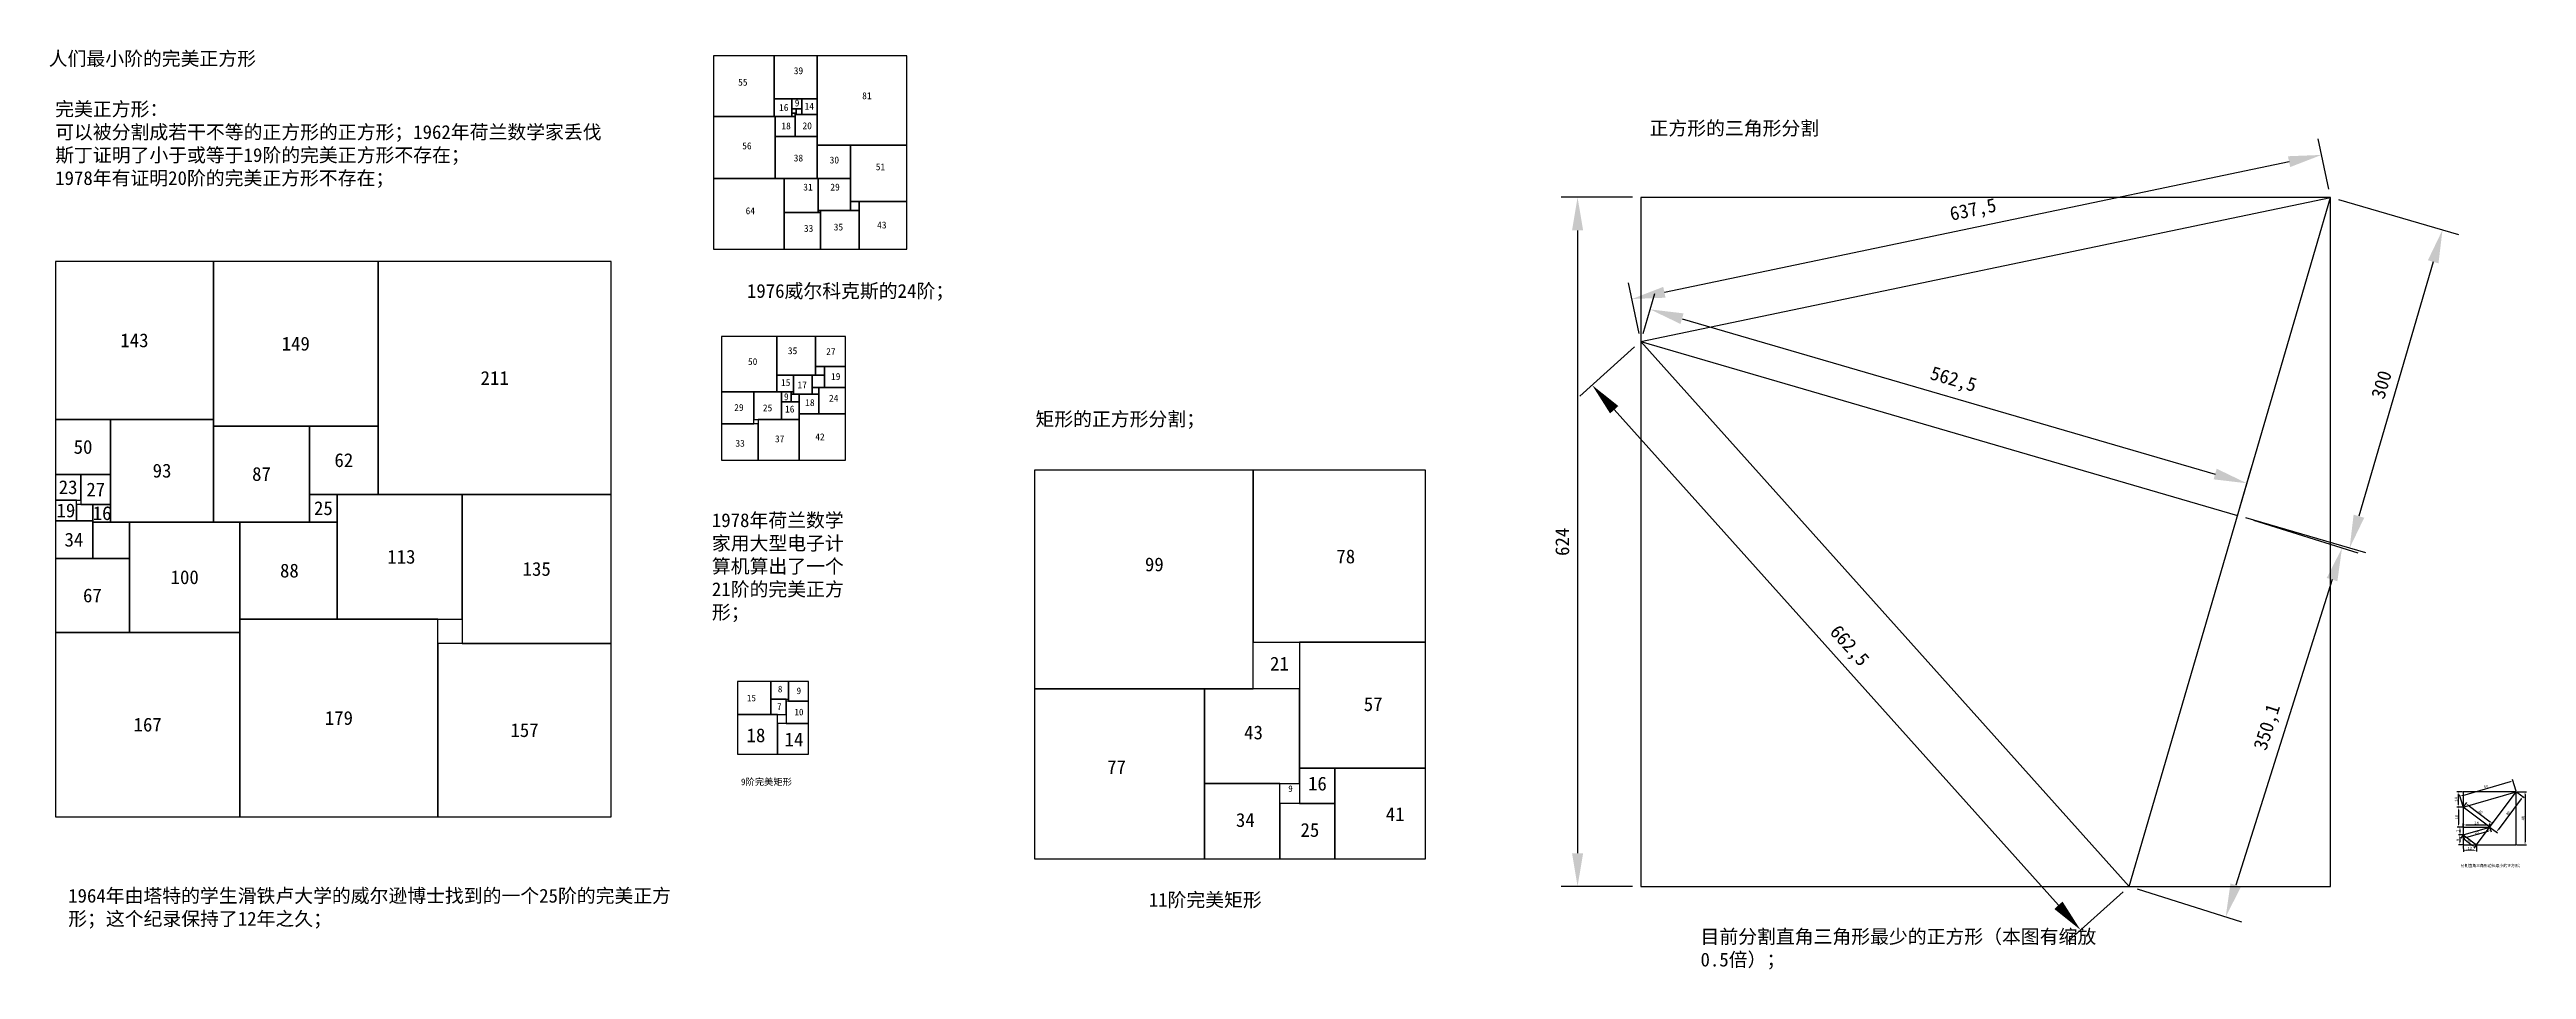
# Model space of a CAD drawing. Header units: millimetres. Extents: x 1207 to 3448, y -453 to 380.
import ezdxf

# ---------------------------------------------------------------- set-up
doc = ezdxf.new("R2010")
doc.units = ezdxf.units.MM
doc.styles.get("Standard").update_dxf_attribs({"font": '', "height": 1})
doc.styles.add('standard1', font='', dxfattribs={"height": 2.5})
doc.styles.add('w1', font='', dxfattribs={"height": 6})
doc.styles.get('Standard').set_extended_font_data('SimSun')
doc.styles.get('standard1').set_extended_font_data('SimSun')
doc.styles.get('w1').set_extended_font_data('SimSun')
doc.dimstyles.new('ISO-25', dxfattribs={"dimscale": 12, "dimtxt": 44, "dimasz": 2.5, "dimexe": 1.25, "dimexo": 0.625, "dimtad": 1, "dimdec": 1, "dimtxsty": 'Standard', "dimcen": 2.5, "dimclrd": 5, "dimclre": 5, "dimclrt": 4, "dimadec": 0, "dimazin": 0, "dimtfac": 1, "dimtdec": 1, "dimtmove": 0, "dimatfit": 3, "dimfxl": 1, "dimarcsym": 0})
doc.dimstyles.new('副本 ISO-25', dxfattribs={"dimtxt": 5, "dimasz": 2.5, "dimexe": 1.25, "dimexo": 0.625, "dimtad": 1, "dimdec": 0, "dimtxsty": 'standard1', "dimcen": 2.5, "dimclrd": 5, "dimclre": 5, "dimclrt": 4, "dimadec": 0, "dimazin": 0, "dimtfac": 1, "dimtdec": 0, "dimtmove": 0, "dimatfit": 3, "dimfxl": 1, "dimarcsym": 0})

# ---------------------------------------------------------------- blocks, each defined once
blk = doc.blocks.new('*D37')
at = {"color": 5, "lineweight": -2}
for p, q in [((2639.1, 246), (2574.4, 246)), ((2589.4, 216), (2589.4, -348)), ((2639.1, -378), (2574.4, -378))]:
    blk.add_line(p, q, dxfattribs=at)
at = {"color": 5}
for points in [[(2584.4, 216), (2594.4, 216), (2589.4, 246)], [(2584.4, -348), (2594.4, -348), (2589.4, -378)]]:
    blk.add_solid(points, dxfattribs=at)
at = {"layer": 'Defpoints', "color": 0}
for p in [(2646.6, 246), (2589.4, -378), (2646.6, -378)]:
    blk.add_point(p, dxfattribs=at)
at = {"color": 4, "insert": (2575.6, -66), "char_height": 12.5, "attachment_point": 5, "rotation": 90}
blk.add_mtext('624', dxfattribs=at)
blk = doc.blocks.new('*D38')
at = {"color": 5, "lineweight": -2}
for p, q in [((2641, 110.5), (2591.3, 66)), ((2622.5, 53.7), (3024.5, -395.1)), ((3083, -383), (3033.3, -427.5))]:
    blk.add_line(p, q, dxfattribs=at)
at = {"color": 5}
for points in [[(2626.3, 57), (2618.8, 50.3), (2602.5, 76)], [(3028.2, -391.8), (3020.8, -398.5), (3044.5, -417.5)]]:
    blk.add_solid(points, dxfattribs=at)
at = {"layer": 'Defpoints', "color": 0}
for p in [(2646.6, 115.5), (3088.6, -378), (3044.5, -417.5)]:
    blk.add_point(p, dxfattribs=at)
at = {"color": 4, "insert": (2834.5, -160.9), "char_height": 12.5, "attachment_point": 5, "rotation": 311.849}
blk.add_mtext('662,5', dxfattribs=at)
blk = doc.blocks.new('*D39')
at = {"color": 5, "lineweight": -2}
for p, q in [((3277.8, 243.9), (3386.4, 212.2)), ((3363.6, 187.6), (3296.4, -42.8)), ((3193.8, -44.1), (3302.4, -75.8))]:
    blk.add_line(p, q, dxfattribs=at)
at = {"color": 5}
for points in [[(3358.8, 189), (3368.4, 186.2), (3372, 216.4)], [(3291.6, -41.4), (3301.2, -44.2), (3288, -71.6)]]:
    blk.add_solid(points, dxfattribs=at)
at = {"layer": 'Defpoints', "color": 0}
for p in [(3270.6, 246), (3186.6, -42), (3288, -71.6)]:
    blk.add_point(p, dxfattribs=at)
at = {"color": 4, "insert": (3316.8, 76.3), "char_height": 12.5, "attachment_point": 5, "rotation": 73.7398}
blk.add_mtext('300', dxfattribs=at)
blk = doc.blocks.new('*D40')
at = {"color": 5, "lineweight": -2}
for p, q in [((3201, -46.4), (3295.4, -76.1)), ((3272.1, -100.2), (3184.9, -376.9)), ((3095.8, -380.3), (3190.2, -410))]:
    blk.add_line(p, q, dxfattribs=at)
at = {"color": 5}
for points in [[(3267.3, -98.7), (3276.9, -101.7), (3281.1, -71.6)], [(3180.2, -375.4), (3189.7, -378.4), (3175.9, -405.5)]]:
    blk.add_solid(points, dxfattribs=at)
at = {"layer": 'Defpoints', "color": 0}
for p in [(3193.8, -44.1), (3088.6, -378), (3175.9, -405.5)]:
    blk.add_point(p, dxfattribs=at)
at = {"color": 4, "insert": (3214.4, -234.1), "char_height": 12.5, "attachment_point": 5, "rotation": 72.5122}
blk.add_mtext('350,1', dxfattribs=at)
blk = doc.blocks.new('*D41')
at = {"color": 5, "lineweight": -2}
for p, q in [((3269.1, 253.3), (3259.5, 299.1)), ((2667.9, 160), (3233.2, 278.3)), ((2645.1, 122.8), (2635.5, 168.6))]:
    blk.add_line(p, q, dxfattribs=at)
at = {"color": 5}
for points in [[(3232.2, 283.2), (3234.2, 273.4), (3262.6, 284.4)], [(2666.9, 164.9), (2669, 155.1), (2638.6, 153.9)]]:
    blk.add_solid(points, dxfattribs=at)
at = {"layer": 'Defpoints', "color": 0}
for p in [(3262.6, 284.4), (3270.6, 246), (2646.6, 115.5)]:
    blk.add_point(p, dxfattribs=at)
at = {"color": 4, "insert": (2947.5, 233.6), "char_height": 12.5, "attachment_point": 5, "rotation": 11.8123}
blk.add_mtext('637,5', dxfattribs=at)
blk = doc.blocks.new('*D42')
at = {"color": 5, "lineweight": -2}
for p, q in [((2648.7, 122.7), (2659.3, 158.9)), ((2683.9, 136.1), (3166.3, -4.6)), ((3188.7, -34.8), (3199.3, 1.4))]:
    blk.add_line(p, q, dxfattribs=at)
at = {"color": 5}
for points in [[(2685.3, 140.9), (2682.5, 131.3), (2655.1, 144.5)], [(3167.7, 0.2), (3164.9, -9.4), (3195.1, -13)]]:
    blk.add_solid(points, dxfattribs=at)
at = {"layer": 'Defpoints', "color": 0}
for p in [(2646.6, 115.5), (3195.1, -13), (3186.6, -42)]:
    blk.add_point(p, dxfattribs=at)
at = {"color": 4, "insert": (2929.2, 80), "char_height": 12.5, "attachment_point": 5, "rotation": 343.7398}
blk.add_mtext('562,5', dxfattribs=at)
blk = doc.blocks.new('*D43')
at = {"color": 5, "lineweight": -2}
for p, q in [((3439.4, -292.3), (3448, -292.3)), ((3446.7, -294.8), (3446.7, -337.8)), ((3439.4, -340.3), (3448, -340.3))]:
    blk.add_line(p, q, dxfattribs=at)
at = {"color": 5}
for points in [[(3446.3, -294.8), (3447.2, -294.8), (3446.7, -292.3)], [(3446.3, -337.8), (3447.2, -337.8), (3446.7, -340.3)]]:
    blk.add_solid(points, dxfattribs=at)
at = {"layer": 'Defpoints', "color": 0}
for p in [(3438.8, -292.3), (3438.8, -340.3), (3446.7, -340.3)]:
    blk.add_point(p, dxfattribs=at)
at = {"color": 4, "insert": (3444.9, -316.3), "char_height": 2.5, "attachment_point": 5, "rotation": 90, "style": 'standard1'}
blk.add_mtext('48', dxfattribs=at)
blk = doc.blocks.new('*D44')
at = {"color": 5, "lineweight": -2}
for p, q in [((3443.3, -298.8), (3422.3, -326.8)), ((3439.3, -292.7), (3445.8, -297.5)), ((3415.3, -324.7), (3421.8, -329.5))]:
    blk.add_line(p, q, dxfattribs=at)
at = {"color": 5}
for points in [[(3442.9, -298.5), (3443.6, -299), (3444.8, -296.8)], [(3421.9, -326.5), (3422.6, -327), (3420.8, -328.8)]]:
    blk.add_solid(points, dxfattribs=at)
at = {"layer": 'Defpoints', "color": 0}
for p in [(3438.8, -292.3), (3414.8, -324.3), (3420.8, -328.8)]:
    blk.add_point(p, dxfattribs=at)
at = {"color": 4, "insert": (3431.3, -311.7), "char_height": 2.5, "attachment_point": 5, "rotation": 53.1301, "style": 'standard1'}
blk.add_mtext('40', dxfattribs=at)
blk = doc.blocks.new('*D46')
at = {"color": 5, "lineweight": -2}
for p, q in [((3390.3, -295.6), (3433.5, -283)), ((3438.6, -291.7), (3435.5, -281.1)), ((3390.6, -305.7), (3387.5, -295.1))]:
    blk.add_line(p, q, dxfattribs=at)
at = {"color": 5}
for points in [[(3433.3, -282.6), (3433.6, -283.4), (3435.9, -282.3)], [(3390.1, -295.2), (3390.4, -296), (3387.9, -296.3)]]:
    blk.add_solid(points, dxfattribs=at)
at = {"layer": 'Defpoints', "color": 0}
for p in [(3435.9, -282.3), (3390.8, -306.3), (3438.8, -292.3)]:
    blk.add_point(p, dxfattribs=at)
at = {"color": 4, "insert": (3411.3, -287.5), "char_height": 2.5, "attachment_point": 5, "rotation": 16.2602, "style": 'standard1'}
blk.add_mtext('50', dxfattribs=at)
blk = doc.blocks.new('*D47')
at = {"color": 5, "lineweight": -2}
for p, q in [((3391.2, -305.8), (3394, -302)), ((3395.3, -304.5), (3415.3, -319.5)), ((3415.2, -323.8), (3418, -320))]:
    blk.add_line(p, q, dxfattribs=at)
at = {"color": 5}
for points in [[(3395.5, -304.1), (3395, -304.8), (3393.3, -303)], [(3415.5, -319.1), (3415, -319.8), (3417.3, -321)]]:
    blk.add_solid(points, dxfattribs=at)
at = {"layer": 'Defpoints', "color": 0}
for p in [(3390.8, -306.3), (3414.8, -324.3), (3417.3, -321)]:
    blk.add_point(p, dxfattribs=at)
at = {"color": 4, "insert": (3406.4, -310.5), "char_height": 2.5, "attachment_point": 5, "rotation": 323.1301, "style": 'standard1'}
blk.add_mtext('30', dxfattribs=at)
blk = doc.blocks.new('*D48')
at = {"color": 5, "lineweight": -2}
for p, q in [((3390.8, -323.7), (3390.8, -321.1)), ((3393.3, -322.4), (3412.3, -322.4)), ((3414.8, -323.7), (3414.8, -321.1))]:
    blk.add_line(p, q, dxfattribs=at)
at = {"color": 5}
for points in [[(3393.3, -322), (3393.3, -322.8), (3390.8, -322.4)], [(3412.3, -322), (3412.3, -322.8), (3414.8, -322.4)]]:
    blk.add_solid(points, dxfattribs=at)
at = {"layer": 'Defpoints', "color": 0}
for p in [(3390.8, -324.3), (3414.8, -322.4), (3414.8, -324.3)]:
    blk.add_point(p, dxfattribs=at)
at = {"color": 4, "insert": (3402.8, -320.5), "char_height": 2.5, "attachment_point": 5, "style": 'standard1'}
blk.add_mtext('24', dxfattribs=at)
blk = doc.blocks.new('*D49')
at = {"color": 5, "lineweight": -2}
for p, q in [((3391, -331.9), (3392, -335.5)), ((3394.1, -333.6), (3413.3, -328)), ((3415, -324.9), (3416, -328.5))]:
    blk.add_line(p, q, dxfattribs=at)
at = {"color": 5}
for points in [[(3393.9, -333.2), (3394.2, -334), (3391.7, -334.3)], [(3413.1, -327.6), (3413.4, -328.4), (3415.7, -327.3)]]:
    blk.add_solid(points, dxfattribs=at)
at = {"layer": 'Defpoints', "color": 0}
for p in [(3390.8, -331.3), (3414.8, -324.3), (3415.7, -327.3)]:
    blk.add_point(p, dxfattribs=at)
at = {"color": 4, "insert": (3403.1, -329), "char_height": 2.5, "attachment_point": 5, "rotation": 16.2602, "style": 'standard1'}
blk.add_mtext('25', dxfattribs=at)
blk = doc.blocks.new('*D50')
at = {"color": 5, "lineweight": -2}
for p, q in [((3390.4, -331.8), (3388.5, -334.4)), ((3391.2, -334.9), (3399.2, -340.9)), ((3402.4, -340.8), (3400.5, -343.4))]:
    blk.add_line(p, q, dxfattribs=at)
at = {"color": 5}
for points in [[(3391.5, -334.6), (3391, -335.2), (3389.2, -333.4)], [(3399.5, -340.6), (3399, -341.2), (3401.2, -342.4)]]:
    blk.add_solid(points, dxfattribs=at)
at = {"layer": 'Defpoints', "color": 0}
for p in [(3390.8, -331.3), (3401.2, -342.4), (3402.8, -340.3)]:
    blk.add_point(p, dxfattribs=at)
at = {"color": 4, "insert": (3396.4, -336.4), "char_height": 2.5, "attachment_point": 5, "rotation": 323.1301, "style": 'standard1'}
blk.add_mtext('15', dxfattribs=at)
blk = doc.blocks.new('*D51')
at = {"color": 5, "lineweight": -2}
for p, q in [((3390.8, -340.9), (3390.9, -346.6)), ((3400.3, -345.3), (3393.3, -345.4)), ((3402.8, -340.8), (3402.9, -346.5))]:
    blk.add_line(p, q, dxfattribs=at)
at = {"color": 5}
for points in [[(3393.3, -344.9), (3393.3, -345.8), (3390.8, -345.4)], [(3400.3, -344.9), (3400.3, -345.7), (3402.8, -345.3)]]:
    blk.add_solid(points, dxfattribs=at)
at = {"layer": 'Defpoints', "color": 0}
for p in [(3390.8, -340.3), (3390.8, -345.4), (3402.8, -340.2)]:
    blk.add_point(p, dxfattribs=at)
at = {"color": 4, "insert": (3396.8, -343.4), "char_height": 2.5, "attachment_point": 5, "rotation": 0.5968, "style": 'standard1'}
blk.add_mtext('12', dxfattribs=at)
blk = doc.blocks.new('*D52')
at = {"color": 5, "lineweight": -2}
for p, q in [((3390.2, -331.3), (3386.4, -331.3)), ((3387.7, -333.8), (3387.7, -337.8)), ((3390.2, -340.3), (3386.4, -340.3))]:
    blk.add_line(p, q, dxfattribs=at)
at = {"color": 5}
for points in [[(3387.3, -333.8), (3388.1, -333.8), (3387.7, -331.3)], [(3387.3, -337.8), (3388.1, -337.8), (3387.7, -340.3)]]:
    blk.add_solid(points, dxfattribs=at)
at = {"layer": 'Defpoints', "color": 0}
for p in [(3390.8, -331.3), (3387.7, -340.3), (3390.8, -340.3)]:
    blk.add_point(p, dxfattribs=at)
at = {"color": 4, "insert": (3385.8, -335.8), "char_height": 2.5, "attachment_point": 5, "rotation": 90, "style": 'standard1'}
blk.add_mtext('9', dxfattribs=at)
blk = doc.blocks.new('*D53')
at = {"color": 5, "lineweight": -2}
for p, q in [((3390.2, -324.3), (3386.6, -324.3)), ((3390.2, -331.3), (3386.6, -331.3)), ((3387.8, -326.8), (3387.8, -328.8))]:
    blk.add_line(p, q, dxfattribs=at)
at = {"color": 5}
for points in [[(3387.4, -326.8), (3388.3, -326.8), (3387.8, -324.3)], [(3387.4, -328.8), (3388.3, -328.8), (3387.8, -331.3)]]:
    blk.add_solid(points, dxfattribs=at)
at = {"layer": 'Defpoints', "color": 0}
for p in [(3387.8, -331.3), (3390.8, -324.3), (3390.8, -331.3)]:
    blk.add_point(p, dxfattribs=at)
at = {"color": 4, "insert": (3386, -327.8), "char_height": 2.5, "attachment_point": 5, "rotation": 90, "style": 'standard1'}
blk.add_mtext('7', dxfattribs=at)
blk = doc.blocks.new('*D54')
at = {"color": 5, "lineweight": -2}
for p, q in [((3390.2, -306.3), (3385.2, -306.3)), ((3386.5, -308.8), (3386.5, -321.8)), ((3390.2, -324.3), (3385.2, -324.3))]:
    blk.add_line(p, q, dxfattribs=at)
at = {"color": 5}
for points in [[(3386.1, -308.8), (3386.9, -308.8), (3386.5, -306.3)], [(3386.1, -321.8), (3386.9, -321.8), (3386.5, -324.3)]]:
    blk.add_solid(points, dxfattribs=at)
at = {"layer": 'Defpoints', "color": 0}
for p in [(3390.8, -306.3), (3386.5, -324.3), (3390.8, -324.3)]:
    blk.add_point(p, dxfattribs=at)
at = {"color": 4, "insert": (3384.6, -315.3), "char_height": 2.5, "attachment_point": 5, "rotation": 90, "style": 'standard1'}
blk.add_mtext('18', dxfattribs=at)
blk = doc.blocks.new('*D55')
at = {"color": 5, "lineweight": -2}
for p, q in [((3390.2, -292.3), (3385, -292.3)), ((3390.2, -306.3), (3385, -306.3)), ((3386.2, -294.8), (3386.2, -303.8))]:
    blk.add_line(p, q, dxfattribs=at)
at = {"color": 5}
for points in [[(3385.8, -294.8), (3386.6, -294.8), (3386.2, -292.3)], [(3385.8, -303.8), (3386.6, -303.8), (3386.2, -306.3)]]:
    blk.add_solid(points, dxfattribs=at)
at = {"layer": 'Defpoints', "color": 0}
for p in [(3386.2, -306.3), (3390.8, -292.3), (3390.8, -306.3)]:
    blk.add_point(p, dxfattribs=at)
at = {"color": 4, "insert": (3384.3, -299.3), "char_height": 2.5, "attachment_point": 5, "rotation": 90, "style": 'standard1'}
blk.add_mtext('14', dxfattribs=at)

msp = doc.modelspace()

# ---------------------------------------------------------------- linework, layer by layer
for p, q in [((2646.6, 115.49), (3270.6, 245.99)), ((3088.6, -378.01), (3270.6, 245.99)), ((3088.6, -378.01), (2646.6, 115.49)), ((2646.6, 115.49), (3186.6, -42.01)), ((3390.79, -306.32), (3438.79, -292.32)), ((3414.79, -324.32), (3390.79, -306.32)), ((3402.79, -340.32), (3438.79, -292.32)), ((3390.79, -324.32), (3414.79, -324.32)), ((3390.79, -331.32), (3414.79, -324.32)), ((3390.79, -331.32), (3402.79, -340.32))]:
    msp.add_line(p, q)
for points in [[(1807.39, 374.11), (1807.39, 319.11), (1862.39, 319.11), (1862.39, 374.11)], [(1862.39, 374.11), (1862.39, 335.11), (1901.39, 335.11), (1901.39, 374.11)], [(1901.39, 374.11), (1901.39, 293.11), (1982.39, 293.11), (1982.39, 374.11)], [(1807.39, 319.11), (1807.39, 263.11), (1863.39, 263.11), (1863.39, 319.11)], [(1862.39, 335.11), (1862.39, 319.11), (1878.39, 319.11), (1878.39, 335.11)], [(1863.39, 319.11), (1863.39, 301.11), (1881.39, 301.11), (1881.39, 319.11)], [(1878.39, 335.11), (1878.39, 326.11), (1887.39, 326.11), (1887.39, 335.11)], [(1878.39, 326.11), (1878.39, 322.11), (1882.39, 322.11), (1882.39, 326.11)], [(1878.39, 322.11), (1878.39, 319.11), (1881.39, 319.11), (1881.39, 322.11)], [(1882.39, 321.11), (1881.39, 321.11), (1881.39, 322.11), (1882.39, 322.11)], [(1881.39, 321.11), (1881.39, 301.11), (1901.39, 301.11), (1901.39, 321.11)], [(1882.39, 326.11), (1882.39, 321.11), (1887.39, 321.11), (1887.39, 326.11)], [(1887.39, 335.11), (1887.39, 321.11), (1901.39, 321.11), (1901.39, 335.11)], [(1863.39, 301.11), (1863.39, 263.11), (1901.39, 263.11), (1901.39, 301.11)], [(1901.39, 293.11), (1901.39, 263.11), (1931.39, 263.11), (1931.39, 293.11)], [(1931.39, 293.11), (1931.39, 242.11), (1982.39, 242.11), (1982.39, 293.11)], [(1807.39, 263.11), (1807.39, 199.11), (1871.39, 199.11), (1871.39, 263.11)], [(1871.39, 263.11), (1871.39, 232.11), (1902.39, 232.11), (1902.39, 263.11)], [(1902.39, 263.11), (1902.39, 234.11), (1931.39, 234.11), (1931.39, 263.11)], [(1871.39, 232.11), (1871.39, 199.11), (1904.39, 199.11), (1904.39, 232.11)], [(1902.39, 234.11), (1902.39, 232.11), (1904.39, 232.11), (1904.39, 234.11)], [(1904.39, 234.11), (1904.39, 199.11), (1939.39, 199.11), (1939.39, 234.11)], [(1931.39, 242.11), (1931.39, 234.11), (1939.39, 234.11), (1939.39, 242.11)], [(1939.39, 242.11), (1939.39, 199.11), (1982.39, 199.11), (1982.39, 242.11)], [(2646.6, 245.99), (2646.6, -378.01), (3270.6, -378.01), (3270.6, 245.99)], [(1212.05, 187.88), (1212.05, 44.88), (1355.05, 44.88), (1355.05, 187.88)], [(1355.05, 187.88), (1355.05, 38.88), (1504.05, 38.88), (1504.05, 187.88)], [(1504.05, 187.88), (1504.05, -23.12), (1715.05, -23.12), (1715.05, 187.88)], [(1814.92, 119.83), (1814.92, 69.83), (1864.92, 69.83), (1864.92, 119.83)], [(1864.92, 119.83), (1864.92, 84.83), (1899.92, 84.83), (1899.92, 119.83)], [(1899.92, 119.83), (1899.92, 92.83), (1926.92, 92.83), (1926.92, 119.83)], [(1899.92, 92.83), (1899.92, 84.83), (1907.92, 84.83), (1907.92, 92.83)], [(1907.92, 92.83), (1907.92, 73.83), (1926.92, 73.83), (1926.92, 92.83)], [(1814.92, 69.83), (1814.92, 40.83), (1843.92, 40.83), (1843.92, 69.83)], [(1843.92, 69.83), (1843.92, 44.83), (1868.92, 44.83), (1868.92, 69.83)], [(1864.92, 84.83), (1864.92, 69.83), (1879.92, 69.83), (1879.92, 84.83)], [(1868.92, 69.83), (1868.92, 60.83), (1877.92, 60.83), (1877.92, 69.83)], [(1877.92, 69.83), (1877.92, 67.83), (1879.92, 67.83), (1879.92, 69.83)], [(1877.92, 67.83), (1877.92, 60.83), (1884.92, 60.83), (1884.92, 67.83)], [(1879.92, 84.83), (1879.92, 67.83), (1896.92, 67.83), (1896.92, 84.83)], [(1884.92, 67.83), (1884.92, 49.83), (1902.92, 49.83), (1902.92, 67.83)], [(1896.92, 84.83), (1896.92, 73.83), (1907.92, 73.83), (1907.92, 84.83)], [(1896.92, 73.83), (1896.92, 67.83), (1902.92, 67.83), (1902.92, 73.83)], [(1902.92, 73.83), (1902.92, 49.83), (1926.92, 49.83), (1926.92, 73.83)], [(1212.05, 44.88), (1212.05, -5.12), (1262.05, -5.12), (1262.05, 44.88)], [(1262.05, 44.88), (1262.05, -48.12), (1355.05, -48.12), (1355.05, 44.88)], [(1847.92, 40.83), (1843.92, 40.83), (1843.92, 44.83), (1847.92, 44.83)], [(1847.92, 44.83), (1847.92, 7.83), (1884.92, 7.83), (1884.92, 44.83)], [(1868.92, 60.83), (1868.92, 44.83), (1884.92, 44.83), (1884.92, 60.83)], [(1884.92, 49.83), (1884.92, 7.83), (1926.92, 7.83), (1926.92, 49.83)], [(1355.05, 38.88), (1355.05, -48.12), (1442.05, -48.12), (1442.05, 38.88)], [(1442.05, 38.88), (1442.05, -23.12), (1504.05, -23.12), (1504.05, 38.88)], [(1814.92, 40.83), (1814.92, 7.83), (1847.92, 7.83), (1847.92, 40.83)], [(1212.05, -5.12), (1212.05, -28.12), (1235.05, -28.12), (1235.05, -5.12)], [(1235.05, -5.12), (1235.05, -32.12), (1262.05, -32.12), (1262.05, -5.12)], [(2097.88, -1.01), (2097.88, -199.01), (2295.88, -199.01), (2295.88, -1.01)], [(2295.88, -1.01), (2295.88, -157.01), (2451.88, -157.01), (2451.88, -1.01)], [(1212.05, -28.12), (1212.05, -47.12), (1231.05, -47.12), (1231.05, -28.12)], [(1235.05, -32.12), (1231.05, -32.12), (1231.05, -28.12), (1235.05, -28.12)], [(1231.05, -32.12), (1231.05, -47.12), (1246.05, -47.12), (1246.05, -32.12)], [(1246.05, -32.12), (1246.05, -48.12), (1262.05, -48.12), (1262.05, -32.12)], [(1442.05, -23.12), (1442.05, -48.12), (1467.05, -48.12), (1467.05, -23.12)], [(1467.05, -23.12), (1467.05, -136.12), (1580.05, -136.12), (1580.05, -23.12)], [(1580.05, -23.12), (1580.05, -158.12), (1715.05, -158.12), (1715.05, -23.12)], [(1212.05, -47.12), (1212.05, -81.12), (1246.05, -81.12), (1246.05, -47.12)], [(1246.05, -48.12), (1246.05, -81.12), (1279.05, -81.12), (1279.05, -48.12)], [(1279.05, -48.12), (1279.05, -148.12), (1379.05, -148.12), (1379.05, -48.12)], [(1379.05, -48.12), (1379.05, -136.12), (1467.05, -136.12), (1467.05, -48.12)], [(1212.05, -81.12), (1212.05, -148.12), (1279.05, -148.12), (1279.05, -81.12)], [(1212.05, -148.12), (1212.05, -315.12), (1379.05, -315.12), (1379.05, -148.12)], [(1379.05, -136.12), (1379.05, -315.12), (1558.05, -315.12), (1558.05, -136.12)], [(1580.05, -158.12), (1558.05, -158.12), (1558.05, -136.12), (1580.05, -136.12)], [(1558.05, -158.12), (1558.05, -315.12), (1715.05, -315.12), (1715.05, -158.12)], [(2337.88, -157.01), (2337.88, -271.01), (2451.88, -271.01), (2451.88, -157.01)], [(1829.38, -192.38), (1829.38, -222.38), (1859.38, -222.38), (1859.38, -192.38)], [(1859.38, -192.38), (1859.38, -208.38), (1875.38, -208.38), (1875.38, -192.38)], [(1875.38, -192.38), (1875.38, -210.38), (1893.38, -210.38), (1893.38, -192.38)], [(2097.88, -199.01), (2097.88, -353.01), (2251.88, -353.01), (2251.88, -199.01)], [(2251.88, -199.01), (2251.88, -285.01), (2337.88, -285.01), (2337.88, -199.01)], [(1829.38, -222.38), (1829.38, -258.38), (1865.38, -258.38), (1865.38, -222.38)], [(1859.38, -208.38), (1859.38, -222.38), (1873.38, -222.38), (1873.38, -208.38)], [(1873.38, -210.38), (1873.38, -230.38), (1893.38, -230.38), (1893.38, -210.38)], [(1865.38, -230.38), (1865.38, -258.38), (1893.38, -258.38), (1893.38, -230.38)], [(2251.88, -285.01), (2251.88, -353.01), (2319.88, -353.01), (2319.88, -285.01)], [(2337.88, -271.01), (2337.88, -303.01), (2369.88, -303.01), (2369.88, -271.01)], [(2369.88, -271.01), (2369.88, -353.01), (2451.88, -353.01), (2451.88, -271.01)], [(2319.88, -303.01), (2319.88, -353.01), (2369.88, -353.01), (2369.88, -303.01)], [(3390.79, -292.32), (3390.79, -340.32), (3438.79, -340.32), (3438.79, -292.32)]]:
    msp.add_lwpolyline(points, close=True)

# ---------------------------------------------------------------- texts
for s, height, p in [('39', 6.25, (1880.15, 357.53)), ('55', 6.25, (1829.84, 347.11)), ('81', 6.25, (1942.11, 334.86)), ('16', 6.25, (1866.88, 324.27)), ('9', 6.25, (1881.04, 328.32)), ('20', 6.25, (1888.08, 307.68)), ('14', 6.25, (1889.95, 325.32)), ('56', 6.25, (1833.52, 289.51)), ('18', 6.25, (1868.99, 307.57)), ('38', 6.25, (1880.15, 278.48)), ('30', 6.25, (1912.66, 276.65)), ('51', 6.25, (1954.38, 270.52)), ('31', 6.25, (1888.74, 252.14)), ('29', 6.25, (1913.28, 252.14)), ('64', 6.25, (1836.59, 230.69)), ('33', 6.25, (1889.35, 214.76)), ('35', 6.25, (1916.34, 215.98)), ('43', 6.25, (1955.61, 217.82)), ('50', 6.25, (1838.71, 94.12)), ('35', 6.25, (1874.83, 103.96)), ('27', 6.25, (1909.49, 103.23)), ('15', 6.25, (1868.63, 75.17)), ('17', 6.25, (1883.59, 72.98)), ('19', 6.25, (1913.87, 80.64)), ('29', 6.25, (1826.3, 52.57)), ('25', 6.25, (1852.21, 52.21)), ('16', 6.25, (1872.27, 51.11)), ('18', 6.25, (1890.52, 56.95)), ('24', 6.25, (1912.05, 60.96)), ('33', 6.25, (1827.39, 20.14)), ('37', 6.25, (1863.15, 24.15)), ('42', 6.25, (1899.64, 25.97)), ('99', 12.5, (2197.93, -92.66)), ('78', 12.5, (2371.15, -85.47)), ('21', 12.5, (2311.11, -182.59)), ('57', 12.5, (2395.92, -219.28)), ('18', 12.5, (1837.44, -247.45)), ('14', 12.5, (1871.86, -251.15)), ('43', 12.5, (2287.67, -244.89)), ('77', 12.5, (2163.75, -276.19)), ('16', 12.5, (2345.49, -291.18)), ('34', 12.5, (2280.24, -324.15)), ('41', 12.5, (2415.86, -318.87)), ('25', 12.5, (2338.69, -333.17))]:
    msp.add_text(s, height=height).set_placement(p)
at = {"style": 'w1'}
for s, p in [('8', (1865.77, -202.31)), ('9', (1882.72, -203.9)), ('15', (1837.8, -210.41)), ('7', (1865.07, -218.18)), ('10', (1880.78, -223.12)), ('9', (2327.55, -292.55))]:
    msp.add_text(s, height=6, dxfattribs=at).set_placement(p)
for s, insert, char_height, width, attachment_point in [('人们最小阶的完美正方形', (1206.01, 377.9), 12.5, 213.5504, 1), ('完美正方形：\\P可以被分割成若干不等的正方形的正方形；1962年荷兰数学家丢伐斯丁证明了小于或等于19阶的完美正方形不存在；\\P1978年有证明20阶的完美正方形不存在；', (1211.85, 332.2), 12.5, 498.3867, 1), ('正方形的三角形分割', (2654.51, 314.84), 12.5, 422.4238, 1), ('1976威尔科克斯的24阶；', (1837.81, 167.47), 12.5, 308.6064, 1), ('143', (1283.55, 116.38), 12.5, 143, 5), ('149', (1429.55, 113.38), 12.5, 149, 5), ('211', (1609.55, 82.38), 12.5, 211, 5), ('9', (1873.42, 65.33), 6.25, 9, 5), ('矩形的正方形分割；', (2098.81, 51.49), 12.5, 182.2454, 1), ('50', (1237.05, 19.88), 12.5, 50, 5), ('93', (1308.55, -1.62), 12.5, 93, 5), ('87', (1398.55, -4.62), 12.5, 87, 5), ('62', (1473.05, 7.88), 12.5, 62, 5), ('23', (1223.55, -16.62), 12.5, 23, 5), ('27', (1248.55, -18.62), 12.5, 27, 5), ('19', (1221.55, -37.62), 12.5, 19, 5), ('16', (1254.3, -40.12), 12.5, 16.5, 5), ('25', (1454.55, -35.62), 12.5, 25, 5), ('1978年荷兰数学家用大型电子计算机算出了一个21阶的完美正方形；', (1806.08, -40.15), 12.5, 124.3775, 1), ('34', (1228.8, -64.12), 12.5, 33.5, 5), ('{\\fSimSun|b0|i0|c134|p2;88}', (1423.8, -92.12), 12.5, 89.5, 5), ('113', (1525.11, -79.62), 12.5, 116.125, 5), ('135', (1647.55, -90.62), 12.5, 135, 5), ('67', (1245.55, -114.62), 12.5, 67, 5), ('100', (1329.05, -98.12), 12.5, 100, 5), ('179', (1468.55, -225.62), 12.5, 179, 5), ('167', (1295.55, -231.62), 12.5, 167, 5), ('157', (1636.55, -236.62), 12.5, 157, 5), ('1964年由塔特的学生滑铁卢大学的威尔逊博士找到的一个25阶的完美正方形；这个纪录保持了12年之久；', (1223.61, -380.24), 12.5, 546.983, 1), ('11阶完美矩形', (2201.33, -383.95), 12.5, 185.0856, 1), ('目前分割直角三角形最少的正方形（本图有缩放0.5倍）；', (2700.64, -417.23), 12.5, 360.2158, 1)]:
    msp.add_mtext(s, dxfattribs=dict(insert=insert, char_height=char_height, width=width, attachment_point=attachment_point))
at = {"attachment_point": 1}
for s, insert, char_height, width, style in [('9阶完美矩形', (1832.4, -280.36), 6, 64.2272, 'w1'), ('分割直角三角形边长最小的正方形；', (3388.52, -357.99), 2.5, 73.6338, 'standard1')]:
    msp.add_mtext(s, dxfattribs=dict(at, insert=insert, char_height=char_height, width=width, style=style))

# ---------------------------------------------------------------- dimensions: what is measured, and where the dimension line sits
for p1, p2, distance, dimstyle, picture, middle in [((2646.6, 115.49), (3270.6, 245.99), 39.24, 'ISO-25', '*D41', (2947.54, 233.63)), ((2646.6, 245.99), (2646.6, -378.01), -57.25, 'ISO-25', '*D37', (2575.6, -66.01)), ((3270.6, 245.99), (3186.6, -42.01), 105.63, 'ISO-25', '*D39', (3316.8, 76.26)), ((2646.6, 115.49), (3186.6, -42.01), 30.26, 'ISO-25', '*D42', (2929.22, 79.98)), ((2646.6, 115.49), (3088.6, -378.01), -59.17, 'ISO-25', '*D38', (2834.54, -160.88)), ((3193.8, -44.11), (3088.6, -378.01), 91.54, 'ISO-25', '*D40', (3214.4, -234.13)), ((3390.79, -306.32), (3438.79, -292.32), 10.48, '副本 ISO-25', '*D46', (3411.33, -287.46)), ((3390.79, -292.32), (3390.79, -306.32), -4.59, '副本 ISO-25', '*D55', (3384.33, -299.32)), ((3390.79, -306.32), (3390.79, -324.32), -4.32, '副本 ISO-25', '*D54', (3384.6, -315.32)), ((3390.79, -306.32), (3414.79, -324.32), 4.18, '副本 ISO-25', '*D47', (3406.42, -310.47)), ((3438.79, -292.32), (3414.79, -324.32), 7.47, '副本 ISO-25', '*D44', (3431.27, -311.67)), ((3390.79, -331.32), (3390.79, -340.32), -3.12, '副本 ISO-25', '*D52', (3385.8, -335.82)), ((3390.79, -324.32), (3390.79, -331.32), -2.95, '副本 ISO-25', '*D53', (3385.96, -327.82)), ((3390.79, -331.32), (3402.79, -340.32), -2.6, '副本 ISO-25', '*D50', (3396.35, -336.4)), ((3390.79, -324.32), (3414.79, -324.32), 1.93, '副本 ISO-25', '*D48', (3402.79, -320.51)), ((3390.79, -331.32), (3414.79, -324.32), -3.08, '副本 ISO-25', '*D49', (3403.13, -328.97)), ((3402.79, -340.19), (3390.79, -340.32), 5.07, '副本 ISO-25', '*D51', (3396.82, -343.44))]:
    dim = msp.add_aligned_dim(p1=p1, p2=p2, distance=distance, dimstyle=dimstyle)
    dim.commit()
    dim.dimension.update_dxf_attribs({"geometry": picture, "text_midpoint": middle})
dim = msp.add_linear_dim(base=(3446.75, -340.32), p1=(3438.79, -292.32), p2=(3438.79, -340.32), angle=270, dimstyle='副本 ISO-25')
dim.commit()
dim.dimension.update_dxf_attribs({"geometry": '*D43', "text_midpoint": (3446.75, -316.32), "dimtype": 161})

doc.saveas('drawing.dxf')
